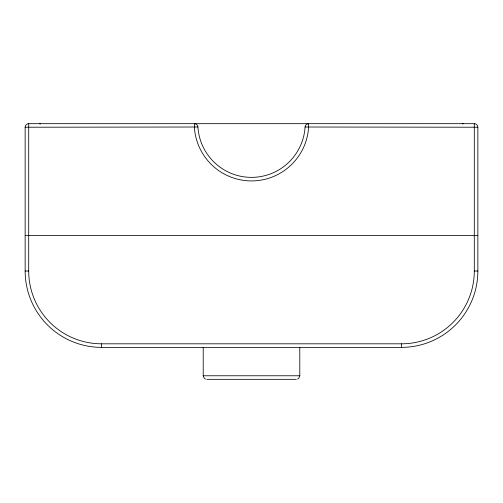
<?xml version="1.0" encoding="UTF-8"?>
<svg xmlns="http://www.w3.org/2000/svg" width="503" height="503" viewBox="0 0 503 503"><rect width="100%" height="100%" fill="white"/><g stroke="black" fill="none" stroke-linecap="round" stroke-linejoin="round"><path stroke-width="0.75" d="M299.788 347.366L299.788 375.772L298.751 378.281L297.543 379.073M197.918 127.008A3.552 3.552 0 0 0 194.372 123.681L194.372 127.228A57.235 57.235 0 0 0 251.494 180.923A57.235 57.235 0 0 0 308.616 127.228L308.628 123.694A3.552 3.552 0 0 0 305.082 127.008A53.683 53.683 0 0 1 251.5 177.364A53.683 53.683 0 0 1 197.918 127.008L25.15 127.228L25.15 271.029A76.337 76.337 0 0 0 101.487 347.366L401.513 347.366A76.337 76.337 0 0 0 477.85 271.029L477.85 127.228A3.552 3.552 0 0 0 474.298 123.681L28.702 123.681A3.552 3.552 0 0 0 25.15 127.228M477.85 127.228L305.082 127.008M25.15 235.523L477.85 235.523M25.15 271.029L28.702 271.029A72.677 72.677 0 0 0 50.03 322.486A72.677 72.677 0 0 0 101.487 343.8M401.513 343.807A72.765 72.765 0 0 0 474.291 271.029L477.85 271.029M203.212 347.366L203.212 375.772L299.788 375.772M206.764 379.319L296.236 379.319M205.457 379.073L204.249 378.281L203.212 375.772M474.298 123.681L474.298 271.029M401.513 347.366L401.513 343.813L101.487 343.813L101.487 347.366M28.702 123.681L28.702 271.029M462.339 123.927A3.552 3.552 0 0 1 463.647 123.681M39.353 123.681A3.552 3.552 0 0 1 40.661 123.927"/></g></svg>
